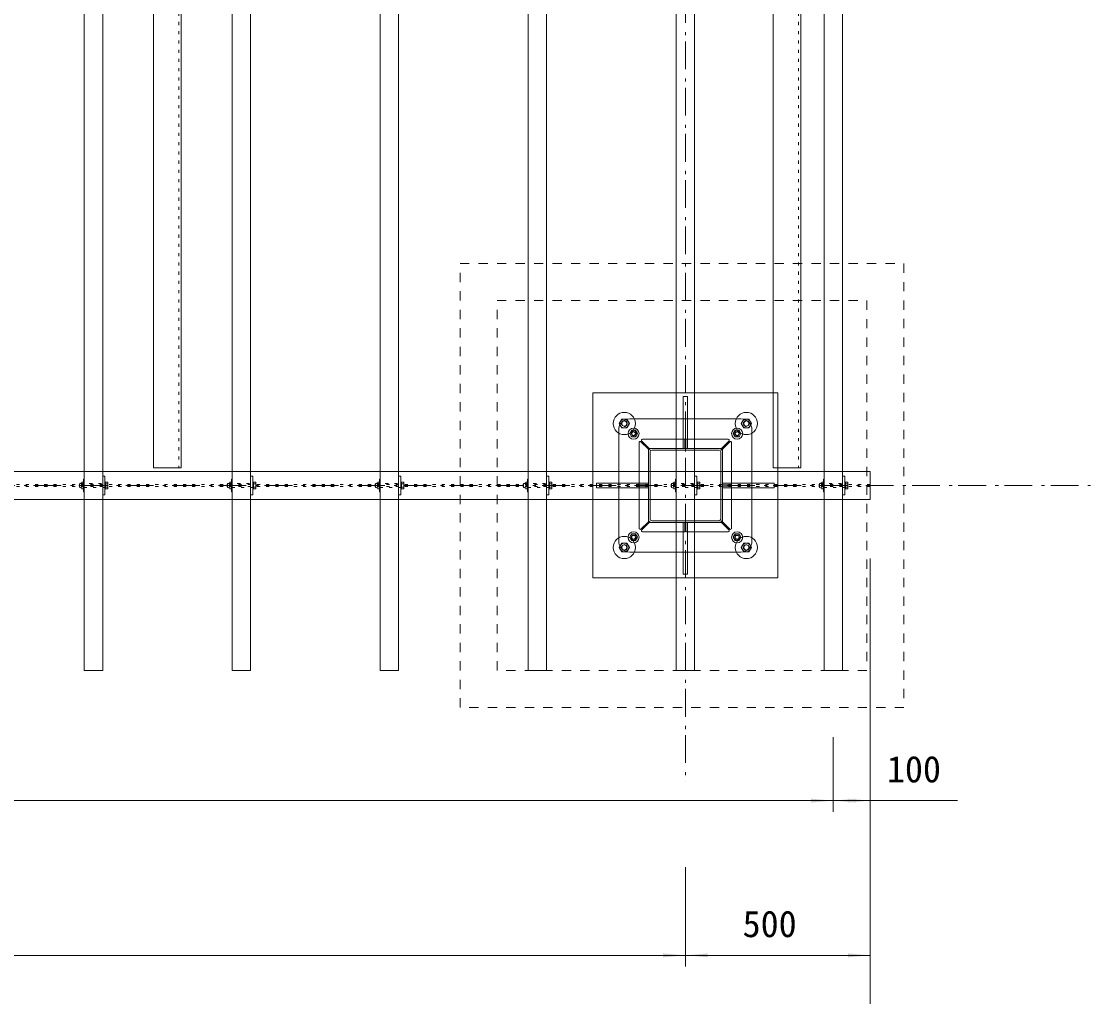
# Model space of a CAD drawing. Units: millimetres, scale not verified. Extents: x -11700 to 11700, y -8365 to 8380.
# Drawn here: x -3618 to -727, y -5496 to -2861 of the extents above; entities that cross this region are included whole.
import ezdxf
from ezdxf.enums import TextEntityAlignment as Align

# ---------------------------------------------------------------- set-up
doc = ezdxf.new("R2010")
doc.units = ezdxf.units.MM
doc.header["$LTSCALE"] = 60
for name, pattern in [('USER1', [0.833282, 0.416565, -0.416718]), ('USER5', [0.416565, 0.138855, -0.27771]), ('USER6', [2.083282, 1.25, -0.416565, 0.138855, -0.277863])]:
    doc.linetypes.add(name, pattern=pattern)
doc.layers.add('0-1_IMPORTED', color=30, linetype='Continuous', lineweight=18)
doc.styles.add('ＭＳ ゴシック', font='')
doc.styles.get('ＭＳ ゴシック').set_extended_font_data('MS Gothic')

msp = doc.modelspace()

# ---------------------------------------------------------------- linework, layer by layer
at = {"layer": '0-1_IMPORTED', "color": 7, "linetype": 'USER6', "lineweight": 9}
for p, q in [((-1822.96, -415), (-1822.96, -4915)), ((-10460, -4115.11), (-727.48, -4115.11))]:
    msp.add_line(p, q, dxfattribs=at)
at = {"layer": '0-1_IMPORTED', "linetype": 'USER5'}
for p, q in [((-3191.96, -1162.61), (-3191.96, -4067.61)), ((-1516.96, -1162.61), (-1516.96, -4067.61)), ((-1322.96, -4112.61), (-5822.96, -4112.61)), ((-1322.96, -4117.61), (-5822.96, -4117.61))]:
    msp.add_line(p, q, dxfattribs=at)
at = {"layer": '0-1_IMPORTED'}
for p, q in [((-1972.96, -3935), (-1672.96, -3935)), ((-2002.96, -4265), (-2002.96, -3965)), ((-1642.96, -3965), (-1642.96, -4265)), ((-1922.96, -4017.12), (-1942.83, -3997.24)), ((-1940.71, -3995.12), (-1920.83, -4015)), ((-1731.96, -4015), (-1913.96, -4015)), ((-1703.08, -3997.24), (-1722.96, -4017.12)), ((-1922.96, -4024), (-1922.96, -4206)), ((-1918.46, -4206), (-1918.46, -4024)), ((-1913.96, -4019.5), (-1731.96, -4019.5)), ((-1727.46, -4024), (-1727.46, -4206)), ((-1722.96, -4206), (-1722.96, -4024)), ((-3454.46, -4122.26), (-3454.46, -4107.96)), ((-3453.74, -4115.11), (-3450.17, -4115.11)), ((-3390.36, -4110.49), (-3384.56, -4110.49)), ((-3384.56, -4119.73), (-3390.36, -4119.73)), ((-3054.46, -4122.26), (-3054.46, -4107.96)), ((-3053.74, -4115.11), (-3050.17, -4115.11)), ((-2990.36, -4110.49), (-2984.56, -4110.49)), ((-2984.56, -4119.73), (-2990.36, -4119.73)), ((-2654.46, -4122.26), (-2654.46, -4107.96)), ((-2653.74, -4115.11), (-2650.17, -4115.11)), ((-2590.36, -4110.49), (-2584.56, -4110.49)), ((-2584.56, -4119.73), (-2590.36, -4119.73)), ((-2254.46, -4122.26), (-2254.46, -4107.96)), ((-2253.74, -4115.11), (-2250.17, -4115.11)), ((-2190.36, -4110.49), (-2184.56, -4110.49)), ((-2184.56, -4119.73), (-2190.36, -4119.73)), ((-1854.46, -4122.26), (-1854.46, -4107.96)), ((-1853.74, -4115.11), (-1850.17, -4115.11)), ((-1790.36, -4110.49), (-1784.56, -4110.49)), ((-1784.56, -4119.73), (-1790.36, -4119.73)), ((-1454.46, -4122.26), (-1454.46, -4107.96)), ((-1453.74, -4115.11), (-1450.17, -4115.11)), ((-1390.36, -4110.49), (-1384.56, -4110.49)), ((-1384.56, -4119.73), (-1390.36, -4119.73)), ((-1942.83, -4232.76), (-1922.96, -4212.88)), ((-1920.83, -4215), (-1940.71, -4234.88)), ((-1731.96, -4210.5), (-1913.96, -4210.5)), ((-1913.96, -4215), (-1731.96, -4215)), ((-1705.2, -4234.88), (-1725.08, -4215)), ((-1672.96, -4295), (-1972.96, -4295))]:
    msp.add_line(p, q, dxfattribs=at)
at = {"layer": '0-1_IMPORTED', "color": 1}
for p, q in [((-1322.96, -4312.61), (-1322.96, -5915)), ((-1322.96, -4332.61), (-1322.96, -5415)), ((-1422.96, -4795.11), (-1422.96, -4996.8)), ((-1422.96, -4966.8), (-10222.96, -4966.8)), ((-1422.96, -4945.11), (-1422.96, -4996.8)), ((-1422.96, -4966.8), (-1322.96, -4966.8)), ((-1322.96, -4945.11), (-1322.96, -4996.8)), ((-1322.96, -4966.8), (-1087.71, -4966.8)), ((-1822.96, -5146.8), (-1822.96, -5415)), ((-1822.96, -5146.8), (-1822.96, -5415)), ((-1822.96, -5385), (-5822.96, -5385)), ((-1322.96, -5385), (-1822.96, -5385))]:
    msp.add_line(p, q, dxfattribs=at)
at = {"layer": '0-1_IMPORTED'}
for points in [[(-3397.96, -615.11), (-3447.96, -615.11), (-3447.96, -4615.11), (-3397.96, -4615.11)], [(-2997.96, -615.11), (-3047.96, -615.11), (-3047.96, -4615.11), (-2997.96, -4615.11)], [(-2597.96, -615.11), (-2647.96, -615.11), (-2647.96, -4615.11), (-2597.96, -4615.11)], [(-2197.96, -615.11), (-2247.96, -615.11), (-2247.96, -4615.11), (-2197.96, -4615.11)], [(-1797.96, -615.11), (-1847.96, -615.11), (-1847.96, -4615.11), (-1797.96, -4615.11)], [(-1397.96, -615.11), (-1447.96, -615.11), (-1447.96, -4615.11), (-1397.96, -4615.11)], [(-3260.46, -4067.61), (-3185.46, -4067.61), (-3185.46, -1162.61), (-3260.46, -1162.61)], [(-1585.46, -4067.61), (-1510.46, -4067.61), (-1510.46, -1162.61), (-1585.46, -1162.61)], [(-2072.96, -3865), (-1572.96, -3865), (-1572.96, -4365), (-2072.96, -4365)], [(-1828.96, -3875), (-1828.96, -4015), (-1816.96, -4015), (-1816.96, -3875)], [(-1974.1, -3947.61), (-1981.03, -3959.61), (-1994.88, -3959.61), (-2001.81, -3947.61), (-1994.88, -3935.61), (-1981.03, -3935.61)], [(-1671.81, -3947.61), (-1664.88, -3959.61), (-1651.03, -3959.61), (-1644.1, -3947.61), (-1651.03, -3935.61), (-1664.88, -3935.61)], [(-1952.56, -3975), (-1957.76, -3966), (-1968.15, -3966), (-1973.35, -3975), (-1968.15, -3984), (-1957.76, -3984)], [(-1693.35, -3975), (-1688.15, -3966), (-1677.76, -3966), (-1672.56, -3975), (-1677.76, -3984), (-1688.15, -3984)], [(-1322.96, -4077.61), (-5822.96, -4077.61), (-5822.96, -4152.61), (-1322.96, -4152.61)], [(-3447.96, -4132.61), (-3449.46, -4132.61), (-3449.46, -4097.61), (-3447.96, -4097.61)], [(-3397.96, -4140.11), (-3391.96, -4140.11), (-3391.96, -4090.11), (-3397.96, -4090.11)], [(-3047.96, -4132.61), (-3049.46, -4132.61), (-3049.46, -4097.61), (-3047.96, -4097.61)], [(-2997.96, -4140.11), (-2991.96, -4140.11), (-2991.96, -4090.11), (-2997.96, -4090.11)], [(-2647.96, -4132.61), (-2649.46, -4132.61), (-2649.46, -4097.61), (-2647.96, -4097.61)], [(-2597.96, -4140.11), (-2591.96, -4140.11), (-2591.96, -4090.11), (-2597.96, -4090.11)], [(-2247.96, -4132.61), (-2249.46, -4132.61), (-2249.46, -4097.61), (-2247.96, -4097.61)], [(-2197.96, -4140.11), (-2191.96, -4140.11), (-2191.96, -4090.11), (-2197.96, -4090.11)], [(-1847.96, -4132.61), (-1849.46, -4132.61), (-1849.46, -4097.61), (-1847.96, -4097.61)], [(-1797.96, -4140.11), (-1791.96, -4140.11), (-1791.96, -4090.11), (-1797.96, -4090.11)], [(-1447.96, -4132.61), (-1449.46, -4132.61), (-1449.46, -4097.61), (-1447.96, -4097.61)], [(-1397.96, -4140.11), (-1391.96, -4140.11), (-1391.96, -4090.11), (-1397.96, -4090.11)], [(-3454.46, -4106.11), (-3449.46, -4106.11), (-3449.46, -4124.11), (-3454.46, -4124.11)], [(-3391.96, -4124.11), (-3390.36, -4124.11), (-3390.36, -4106.11), (-3391.96, -4106.11)], [(-3390.36, -4124.34), (-3384.56, -4124.34), (-3383.85, -4123.11), (-3383.85, -4107.11), (-3384.56, -4105.87), (-3390.36, -4105.87)], [(-3054.46, -4106.11), (-3049.46, -4106.11), (-3049.46, -4124.11), (-3054.46, -4124.11)], [(-2991.96, -4124.11), (-2990.36, -4124.11), (-2990.36, -4106.11), (-2991.96, -4106.11)], [(-2990.36, -4124.34), (-2984.56, -4124.34), (-2983.85, -4123.11), (-2983.85, -4107.11), (-2984.56, -4105.87), (-2990.36, -4105.87)], [(-2654.46, -4106.11), (-2649.46, -4106.11), (-2649.46, -4124.11), (-2654.46, -4124.11)], [(-2591.96, -4124.11), (-2590.36, -4124.11), (-2590.36, -4106.11), (-2591.96, -4106.11)], [(-2590.36, -4124.34), (-2584.56, -4124.34), (-2583.85, -4123.11), (-2583.85, -4107.11), (-2584.56, -4105.87), (-2590.36, -4105.87)], [(-2254.46, -4106.11), (-2249.46, -4106.11), (-2249.46, -4124.11), (-2254.46, -4124.11)], [(-2191.96, -4124.11), (-2190.36, -4124.11), (-2190.36, -4106.11), (-2191.96, -4106.11)], [(-2190.36, -4124.34), (-2184.56, -4124.34), (-2183.85, -4123.11), (-2183.85, -4107.11), (-2184.56, -4105.87), (-2190.36, -4105.87)], [(-2062.96, -4109), (-1922.96, -4109), (-1922.96, -4121), (-2062.96, -4121)], [(-1854.46, -4106.11), (-1849.46, -4106.11), (-1849.46, -4124.11), (-1854.46, -4124.11)], [(-1791.96, -4124.11), (-1790.36, -4124.11), (-1790.36, -4106.11), (-1791.96, -4106.11)], [(-1790.36, -4124.34), (-1784.56, -4124.34), (-1783.85, -4123.11), (-1783.85, -4107.11), (-1784.56, -4105.87), (-1790.36, -4105.87)], [(-1582.96, -4121), (-1722.96, -4121), (-1722.96, -4109), (-1582.96, -4109)], [(-1454.46, -4106.11), (-1449.46, -4106.11), (-1449.46, -4124.11), (-1454.46, -4124.11)], [(-1391.96, -4124.11), (-1390.36, -4124.11), (-1390.36, -4106.11), (-1391.96, -4106.11)], [(-1390.36, -4124.34), (-1384.56, -4124.34), (-1383.85, -4123.11), (-1383.85, -4107.11), (-1384.56, -4105.87), (-1390.36, -4105.87)], [(-1816.96, -4355), (-1816.96, -4215), (-1828.96, -4215), (-1828.96, -4355)], [(-1952.56, -4255), (-1957.76, -4264), (-1968.15, -4264), (-1973.35, -4255), (-1968.15, -4246), (-1957.76, -4246)], [(-1693.35, -4255), (-1688.15, -4264), (-1677.76, -4264), (-1672.56, -4255), (-1677.76, -4246), (-1688.15, -4246)], [(-1974.1, -4282.61), (-1981.03, -4270.61), (-1994.88, -4270.61), (-2001.81, -4282.61), (-1994.88, -4294.61), (-1981.03, -4294.61)], [(-1671.81, -4282.61), (-1664.88, -4270.61), (-1651.03, -4270.61), (-1644.1, -4282.61), (-1651.03, -4294.61), (-1664.88, -4294.61)]]:
    msp.add_lwpolyline(points, close=True, dxfattribs=at)
at = {"layer": '0-1_IMPORTED', "linetype": 'USER1'}
for points in [[(-2432, -3515.11), (-1232, -3515.11), (-1232, -4715.11), (-2432, -4715.11)], [(-2332, -3615.11), (-1332, -3615.11), (-1332, -4615.11), (-2332, -4615.11)]]:
    msp.add_lwpolyline(points, close=True, dxfattribs=at)
at = {"layer": '0-1_IMPORTED'}
for points in [[(-1947.96, -3999.36), (-1947.96, -4113.5), (-1922.96, -4113.5), (-1922.96, -4017.12)], [(-1920.83, -4015), (-1824.46, -4015), (-1824.46, -3990), (-1938.59, -3990)], [(-1707.32, -3990), (-1821.46, -3990), (-1821.46, -4015), (-1725.08, -4015), (-1705.2, -3995.12)], [(-1722.96, -4017.12), (-1722.96, -4113.5), (-1697.96, -4113.5), (-1697.96, -3999.36)], [(-1922.96, -4212.88), (-1922.96, -4116.5), (-1947.96, -4116.5), (-1947.96, -4230.64)], [(-1697.96, -4230.64), (-1697.96, -4116.5), (-1722.96, -4116.5), (-1722.96, -4212.88), (-1703.08, -4232.76)], [(-1938.59, -4240), (-1824.46, -4240), (-1824.46, -4215), (-1920.83, -4215)], [(-1725.08, -4215), (-1821.46, -4215), (-1821.46, -4240), (-1707.32, -4240)]]:
    msp.add_lwpolyline(points, dxfattribs=at)
at = {"layer": '0-1_IMPORTED', "linetype": 'USER5'}
for points in [[(-3390.36, -4120.11), (-3459.06, -4120.11), (-3460.36, -4118.81), (-3460.36, -4111.41), (-3459.06, -4110.11), (-3390.36, -4110.11)], [(-2990.36, -4120.11), (-3059.06, -4120.11), (-3060.36, -4118.81), (-3060.36, -4111.41), (-3059.06, -4110.11), (-2990.36, -4110.11)], [(-2590.36, -4120.11), (-2659.06, -4120.11), (-2660.36, -4118.81), (-2660.36, -4111.41), (-2659.06, -4110.11), (-2590.36, -4110.11)], [(-2190.36, -4120.11), (-2259.06, -4120.11), (-2260.36, -4118.81), (-2260.36, -4111.41), (-2259.06, -4110.11), (-2190.36, -4110.11)], [(-1790.36, -4120.11), (-1859.06, -4120.11), (-1860.36, -4118.81), (-1860.36, -4111.41), (-1859.06, -4110.11), (-1790.36, -4110.11)], [(-1390.36, -4120.11), (-1459.06, -4120.11), (-1460.36, -4118.81), (-1460.36, -4111.41), (-1459.06, -4110.11), (-1390.36, -4110.11)]]:
    msp.add_lwpolyline(points, dxfattribs=at)
at = {"layer": '0-1_IMPORTED'}
for centre, radius in [((-1987.96, -3947.61), 30), ((-1657.96, -3947.61), 30), ((-1987.96, -3947.61), 12), ((-1987.96, -3947.61), 6.92), ((-1657.96, -3947.61), 12), ((-1657.96, -3947.61), 6.92), ((-1962.96, -3975), 15), ((-1962.96, -3975), 9), ((-1962.96, -3975), 5.05), ((-1682.96, -3975), 15), ((-1682.96, -3975), 9), ((-1682.96, -3975), 5.05), ((-1962.96, -4255), 15), ((-1962.96, -4255), 9), ((-1682.96, -4255), 15), ((-1682.96, -4255), 9), ((-1987.96, -4282.61), 30), ((-1987.96, -4282.61), 12), ((-1987.96, -4282.61), 6.92), ((-1962.96, -4255), 5.05), ((-1682.96, -4255), 5.05), ((-1657.96, -4282.61), 30), ((-1657.96, -4282.61), 12), ((-1657.96, -4282.61), 6.92)]:
    msp.add_circle(centre, radius, dxfattribs=at)
for centre, radius, start, end in [((-1972.96, -3965), 30, 90, 180), ((-1672.96, -3965), 30, 45, 90), ((-1672.96, -3965), 30, 360, 45), ((-1944.96, -3999.36), 3, 45, 180), ((-1938.59, -3993), 3, 90, 225), ((-1913.96, -4024), 9, 90, 180), ((-1731.96, -4024), 9, 360, 90), ((-1707.32, -3993), 3, 315, 90), ((-1700.96, -3999.36), 3, 360, 135), ((-1913.96, -4024), 4.5, 90, 180), ((-1731.96, -4024), 4.5, 0, 90), ((-3454.46, -4115.11), 7.15, 90, 180), ((-3454.46, -4115.11), 7.15, 180, 270), ((-3054.46, -4115.11), 7.15, 90, 180), ((-3054.46, -4115.11), 7.15, 180, 270), ((-2654.46, -4115.11), 7.15, 90, 180), ((-2654.46, -4115.11), 7.15, 180, 270), ((-2254.46, -4115.11), 7.15, 90, 180), ((-2254.46, -4115.11), 7.15, 180, 270), ((-1854.46, -4115.11), 7.15, 90, 180), ((-1854.46, -4115.11), 7.15, 180, 270), ((-1454.46, -4115.11), 7.15, 90, 180), ((-1454.46, -4115.11), 7.15, 180, 270), ((-1913.96, -4206), 9, 180, 270), ((-1913.96, -4206), 4.5, 180, 270), ((-1731.96, -4206), 9, 270, 0), ((-1731.96, -4206), 4.5, 270, 0), ((-1944.96, -4230.64), 3, 180, 315), ((-1938.59, -4237), 3, 135, 270), ((-1707.32, -4237), 3, 270, 45), ((-1700.96, -4230.64), 3, 225, 0), ((-1972.96, -4265), 30, 180, 270), ((-1672.96, -4265), 30, 270, 0)]:
    msp.add_arc(centre, radius, start, end, dxfattribs=at)
at = {"layer": '0-1_IMPORTED', "color": 1}
for centre, radius, start, end in [((-1987.96, -3947.61), 8, 270, 200), ((-1657.96, -3947.61), 8, 340, 270), ((-1962.96, -3975), 6, 160, 90), ((-1682.96, -3975), 6, 90, 20), ((-1987.96, -4282.61), 8, 160, 90), ((-1962.96, -4255), 6, 270, 200), ((-1682.96, -4255), 6, 340, 270), ((-1657.96, -4282.61), 8, 90, 20)]:
    msp.add_arc(centre, radius, start, end, dxfattribs=at)
for points in [[(-1422.96, -4966.8), (-1482.95, -4972.04), (-1482.95, -4961.55)], [(-1422.96, -4966.8), (-1362.96, -4961.55), (-1362.96, -4972.04)], [(-1322.96, -4966.8), (-1382.95, -4972.04), (-1382.95, -4961.55)], [(-1822.96, -5385), (-1882.95, -5390.25), (-1882.95, -5379.75)], [(-1822.96, -5385), (-1762.96, -5379.75), (-1762.96, -5390.25)], [(-1322.96, -5385), (-1382.95, -5390.25), (-1382.95, -5379.75)]]:
    msp.add_solid(points, dxfattribs=at)

# ---------------------------------------------------------------- texts
at = {"layer": '0-1_IMPORTED', "color": 7, "style": 'ＭＳ ゴシック'}
for s, p in [('100', (-1278.21, -4939.02)), ('500', (-1668.21, -5357.22))]:
    msp.add_text(s, height=71.65, dxfattribs=at).set_placement(p, align=Align.BOTTOM_LEFT)

doc.saveas('drawing.dxf')
